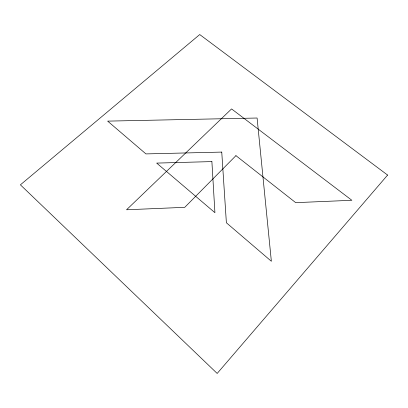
<?xml version="1.0" encoding="UTF-8"?>
<svg xmlns="http://www.w3.org/2000/svg" width="408" height="408" viewBox="0 0 408 408"><rect width="100%" height="100%" fill="white"/><g stroke="black" fill="none" stroke-linecap="round" stroke-linejoin="round"><path stroke-width="0.61" d="M387.6 175.068L217.178 373.447L20.4 184.834L199.731 34.553L387.6 175.068M235.941 155.652L184.748 207.325L126.541 209.778L231.571 108.921L351.869 200.287L295.708 202.654L235.941 155.652M211.89 161.594L156.677 163.098L214.924 212.69L211.89 161.594M221.753 152.087L145.936 153.908L107.646 121.125L257.096 118.019L271.361 261.273L226.384 222.773L221.753 152.087"/></g></svg>
